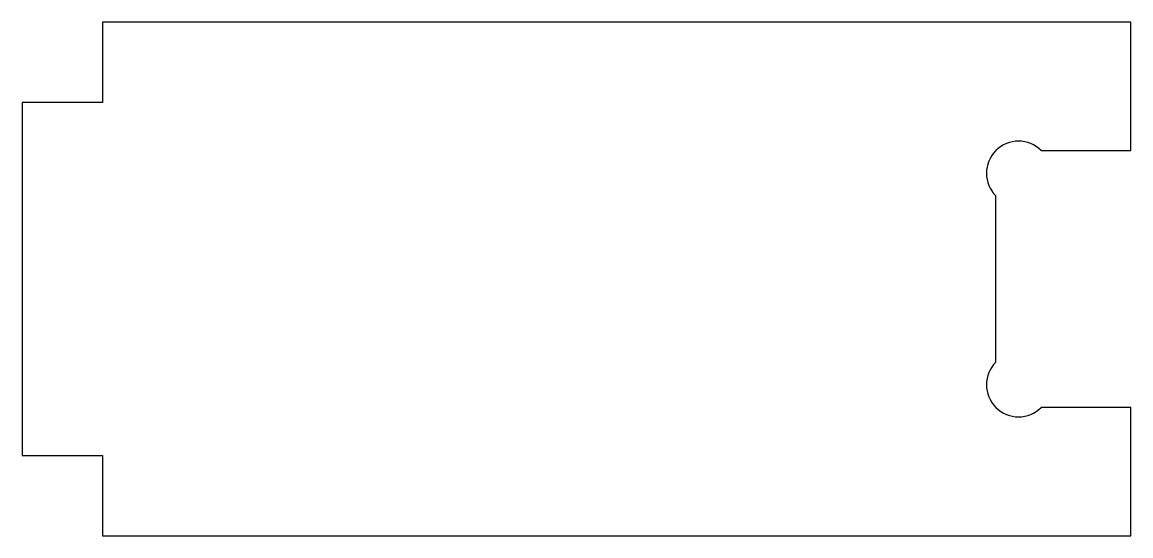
# Model space of a CAD drawing. Header units: millimetres. Extents: x -18.5 to 16, y -8 to 8.
import ezdxf

# ---------------------------------------------------------------- set-up
doc = ezdxf.new("R2010")
doc.units = ezdxf.units.MM
doc.layers.get('0').update_dxf_attribs({"linetype": 'CONTINUOUS'})

msp = doc.modelspace()

# ---------------------------------------------------------------- linework, layer by layer
for p, q in [((16, 8), (-16, 8)), ((-16, 8), (-16, 5.5)), ((16, 4), (16, 8)), ((-16, 5.5), (-18.5, 5.5)), ((-18.5, 5.5), (-18.5, -5.5)), ((13.214, 4), (16, 4)), ((11.8, -2.586), (11.8, 2.586)), ((16, -4), (13.214, -4)), ((16, -8), (16, -4)), ((-18.5, -5.5), (-16, -5.5)), ((-16, -5.5), (-16, -8)), ((-16, -8), (16, -8))]:
    msp.add_line(p, q)
for centre, start, end in [((12.507, 3.293), 45, 225), ((12.507, -3.293), 135, 315)]:
    msp.add_arc(centre, 1, start, end)

doc.saveas('drawing.dxf')
